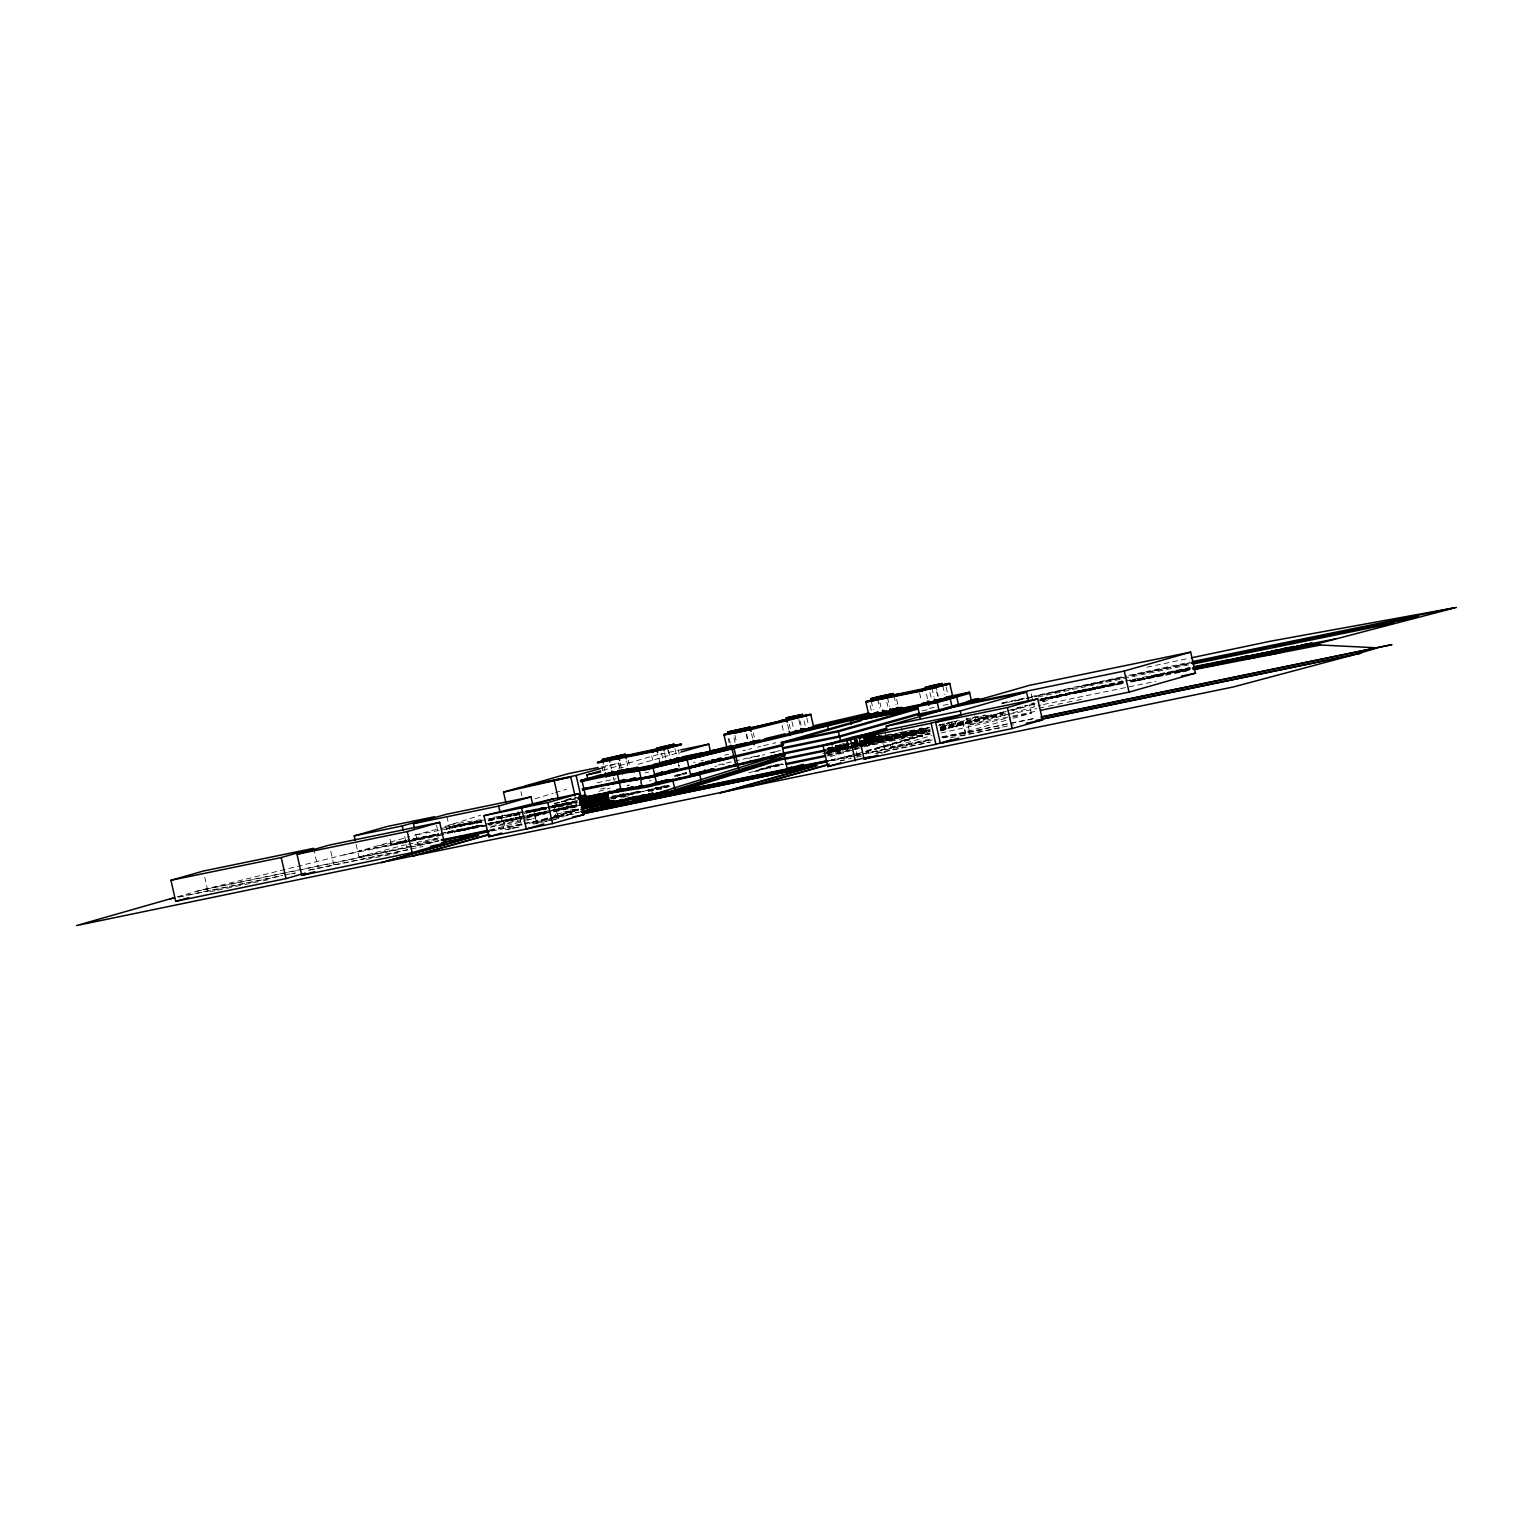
<?xml version="1.0" encoding="UTF-8"?>
<svg xmlns="http://www.w3.org/2000/svg" width="1533" height="1533" viewBox="0 0 1533 1533"><rect width="100%" height="100%" fill="white"/><g stroke="black" fill="none" stroke-linecap="round" stroke-linejoin="round"><path stroke-width="0.75" stroke-dasharray="5 3.75" d="M848.822 746.59L848.765 746.628A72.817 2.414 -12.8 0 1 847.557 747.165L840.429 749.177M876.186 736.147L877.202 740.554L883.449 739.059L882.797 736.434L884.503 735.763M394.192 843.725L406.168 840.87M401.186 842.307L405.249 841.215L402.987 841.598M402.527 842.786L405.881 841.847M424.43 837.574L422.936 837.784L438.591 833.933M461.203 829.161L444.685 832.86M480.96 821.401L459.478 826.019L464.231 824.735M459.421 825.865L470.554 823.489L464.786 824.62M471.589 822.914L470.516 823.278M472.681 823.834L481.285 821.631M462.123 830.56L473.199 828.05L462.18 830.579M473.869 826.651L470.976 827.571M449.897 832.419L482.78 824.773L481.036 825.31M472.26 827.226L481.266 825.099M507.48 815.23L519.208 812.49M494.814 822.263L488.433 823.853M521.028 817.012L488.989 823.719M542.874 809.232L531.97 811.494M532.756 815.709L545.096 812.931L532.794 815.748M544.253 812.126L546.016 811.685L544.311 812.145M558.223 806.377C543.506 809.347 557.859 806.186 565.677 804.518M554.065 810.516L564.508 807.853M570.908 806.013L563.78 807.489M577.04 805.477L553.892 811.283M619.313 795.608L617.607 796.049L622.532 795.263M830.33 748.449L832.496 747.797M838.264 745.421L835.715 746.188M880.632 747.031L895.674 743.352M888.086 746.034L873.043 749.694M926.986 733.79L929.343 733.042M945.804 729.593L940.61 731.011M979.587 719.916L960.654 724.208L979.606 719.878M1017.51 707.92L1020.48 707.02M1041.597 699.182L1040.562 699.431L1060.395 694.909L1056.774 695.963M1055.375 697.381L1062.848 695.522M1080.937 691.728L1051.638 697.496L1081.052 690.444L1076.492 691.747M1093.891 687.78L1089.35 689.084L1122.999 682.051L1121.466 682.357M1105.561 685.385L1091.879 688.93L1097.13 687.512M1106.692 685.653L1112.786 684.025L1109.662 684.542M1130.338 681.131L1157.952 674.769M1143.216 677.988L1142.066 678.372M1159.715 674.884L1158.296 675.325L1179.586 670.228L1142.047 678.487M1173.473 671.876L1167.993 673.409L1189.857 668.369M843.303 745.21L844.415 745.977L834.929 748.506A119.21 3.947 -12.8 0 1 831.71 749.33L828.088 750.25M839.222 745.632L828.395 750.461A56.261 1.859 -12.8 0 0 832.515 749.369M844.089 743.448L843.897 743.735M444.896 826.574L480.557 815.269M991.602 714.665L980.833 718.153M981.58 716.601L941.032 726.431M438.016 834.067L433.322 835.351L438.706 834.527M433.839 835.255L421.901 837.631L423.913 836.98M479.043 825.942L482.895 825.367L477.989 826.536M556.766 806.358L551.746 807.354M554.39 809.711L552.857 810.21L560.963 808.715L551.612 810.65M568.8 806.684L560.331 808.964M832.304 747.893L827.839 748.679M858.921 753.125C855.797 754.121 863.117 752.837 856.851 754.121M1129.878 680.288L1129.074 680.269M1158.105 674.769L1153.506 675.976M1186.14 668.848L1174.125 671.741M898.587 734.729L883.027 737.526L895.023 735.476M854.897 744.386L859.208 743.716M846.101 739.078L848.017 747.529L848.036 742.719M856.181 745.651L854.494 745.939L858.423 744.329L858.269 742.796M551.976 806.895L565.083 804.327L563.339 804.863M576.887 801.912L556.709 806.396M560.561 808.907L565.6 808.083M622.743 795.186L630.657 793.289M1024.638 707.077L1017.797 708.859M1057.77 695.867L1090.864 688.739M865.149 741.397L864.44 741.627A116.738 3.871 -12.8 0 1 874.442 739.5L875.343 739.213A118.884 3.947 -12.8 0 0 865.149 741.397L865.455 742.719A119.037 3.947 -12.8 0 1 873.254 741.052A113.327 3.756 -12.8 0 1 879.003 740.037L878.198 736.511M864.899 741.953L865.608 741.723A119.976 3.986 -12.8 0 0 864.114 742.049M865.283 734.959L867.218 743.409L882.241 739.117A119.842 3.967 -12.8 0 0 865.8 742.604L864.037 743.179A111.219 3.679 -12.8 0 1 869.863 742.087M470.229 823.508L470.382 823.489M447.885 832.093L461.222 829.142M447.943 832.362L444.647 833.224M553.892 816.035L572.25 811.973L553.873 816.265M1056.39 695.944L1053.439 696.749L1058.728 695.81M534.998 798.77L553.164 793.27M555.425 792.58L566.769 789.15M872.603 737.699L871.702 737.967A111.257 3.679 -12.8 0 1 873.024 737.68M876.09 740.401L863.96 744.061A90.37 2.989 -12.8 0 1 867.621 743.294L865.704 734.844M203.832 889.485L358.684 851.256L409.656 836.596M537.891 810.497L536.818 810.938L546.016 809.079M538.179 810.42L539.099 810.114L529.786 812.413M510.834 818.948L506.637 820.04M521.201 818.085L511.275 820.327L519.553 818.22M576.657 804.94L564.776 807.699M610.901 797.217L620.156 795.244M621.593 795.263L611.092 797.697M851.179 755.443L845.871 756.919L929.535 733.445M940.17 730.149L1026.823 705.295M600.879 768.359L618.891 763.223L619.83 767.42M602.871 770.313L658.002 754.581L659.65 761.575M638.054 764.296L681.399 751.936M177.406 896.786L200.325 890.213L439.588 840.908M561.231 802.085L571.426 799.172M598.905 791.335L610.153 788.115M356.135 844.3L359.009 856.928L407.05 846.982L439.377 837.765L407.759 844.281M674.769 776.235L686.171 772.977M677.203 776.043L686.152 773.494M512.271 828.376L520.358 826.44M848.669 744.636L841.828 746.59L844.223 757.11L830.56 759.927M864.631 740.094L873.733 737.488M856.717 743.428L827.092 751.879L848.036 746.878M858.997 742.796L883.046 735.763L877.125 737.143M881.686 736.434L883.085 739.155M847.806 746.916L827.283 752.76L848.381 747.759M850.087 746.264L866.03 741.723L922.981 729.976L828.28 757.149M879.674 737.967L880.766 737.66A117.466 3.89 -12.8 0 0 874.787 738.925L873.906 739.193A115.512 3.833 -12.8 0 1 883.41 737.201L884.158 738.849M883.794 738.963L882.97 737.009A114.63 3.794 -12.8 0 0 881.207 737.373M880.9 738.254L882.816 737.852M880.958 738.542L882.05 738.235A119.976 3.986 -12.8 0 0 875.86 739.538L874.998 739.787A117.754 3.909 -12.8 0 1 880.958 738.542L883.64 738.235M884.254 737.584L884.886 738.657M881.762 738.638L863.692 742.317M885.116 737.967L889.945 736.856M885.537 738.139L881.168 739.423A117.466 3.89 -12.8 0 0 875.19 740.669A117.619 3.909 -12.8 0 1 881.092 739.443M847.002 749.445L896.268 735.399M860.09 746.571L914.243 731.318M867.007 750.614L923.977 734.364L922.789 729.095L843.035 751.841L827.092 755.137M868.713 744.981L917.98 730.934M916.006 731.912L896.556 737.469L895.559 733.023M879.559 742.739L928.826 728.692M890.405 740.516L928.461 729.651M901.251 738.274L930.359 729.976M941.549 726.776L950.517 724.228M912.097 736.032L930.014 730.934M941.013 727.792L961.363 721.986M922.943 733.809L929.669 731.893M940.86 728.692L972.209 719.744M844.223 757.11L857.905 753.22M940.515 729.651L983.055 717.521M888.603 736.741L890.999 747.261L931.872 735.591M940.955 733.004L1010.362 717.444M967.112 718.862L968.549 725.166L1041.118 704.988M941.894 736.798L965.024 732.027L1010.745 718.996M1013.026 718.345L1031.307 713.132L1029.409 704.701M359.009 856.928L405.498 844.74M415.769 834.22L418.164 844.74L437.978 839.088M489.602 829.985L524.995 820.979M527.16 820.366L535.784 817.894L533.867 809.481M553.298 817.108L578.228 810.056M623.529 797.217L630.312 795.301M488.471 820.577L503.552 817.3L488.548 820.864M526.413 812.452L536.703 810.21M475.92 826.728L466.224 828.855L477.549 825.846L447.253 832.879L449.476 832.496M476.246 826.689C478.775 825.846 471.915 827.935 477.549 826.632M527.026 812.72L531.683 811.551M622.302 795.32L611.226 797.984M1091.324 688.604L1092.876 688.106L1084.444 689.716M507.806 829.449L511.313 828.587M842.69 745.383L835.849 747.165M424.181 837.037L426.212 836.386L411.764 839.567M518.288 812.931L519.227 812.682L510.01 814.847M512.386 818.794L509.703 819.369L521.335 816.457M546.17 812.049L532.315 815.058L546.055 811.762M554.275 809.98L552.206 810.497M656.258 787.636L655.243 787.905L656.45 787.54M827.82 748.276L831.672 747.318M1030.847 704.049L1033.529 703.34M1074.058 693.357L1075.265 693.05L1058.977 696.768M1034.641 704.241L1025.443 706.464M1074.211 693.414L1073.062 693.721L1092.742 689.198M1012.048 710.699L1014.405 709.932L1011.837 710.296M1103.089 686.075L1098.145 687.665M844.491 760.061L840.659 760.847L843.246 760.157M1145.783 678.563L1144.423 678.985L1163.681 674.807L1132.715 681.438L1136.547 680.307L1134.267 680.671M1146.052 678.563L1147.949 677.969L1130.683 681.84M1160.098 674.788L1161.477 674.328L1157.856 674.98L1169.392 672.795L1150.44 676.877L1153.621 676.072M920.337 728.501L921.889 728.079M920.586 729.555L925.53 728.175L920.068 729.689M840.659 760.847L844.223 759.927M413.029 839.241L415.596 838.436L412.262 838.973M404.06 842.307L405.996 841.828L403.716 842.134M403.888 842.479L389.784 845.526L406.456 841.387M493.051 819.12L494.776 818.603L488.471 819.829M563.492 804.672L560.944 805.438L576.906 801.759M545.997 811.609L527.16 815.978M578.478 809.041L575.584 809.98L578.707 809.481M1047.499 697.649L1045.084 698.377L1053.037 696.844M940.821 729.765L967.955 723.174L949.119 727.523L952.913 726.872M1189.934 668.081L1186.561 668.905M436.464 829.43L414.006 835.293L439.473 830.388M403.735 841.54L406.513 840.851M403.505 841.77L394.345 843.744M517.886 813.046C518.518 813.352 519.208 812.643 500.371 816.687M424.679 837.229L428.818 836.251M529.307 810.612L525.282 811.647M613.181 799.134L615.519 798.559M917.635 730.57L928.557 727.792M1103.473 685.979L1109.183 684.638M914.205 731.433L928.423 727.696M891.478 734.997L895.329 734.039L892.743 734.671M910.391 732.046L918.861 729.995M917.75 730.436L903.378 734.096M939.557 725.301L941.741 724.764M492.63 819.235L488.644 820.174M546.208 808.217L543.487 809.117M440.546 833.377L482.531 824.773M521.163 818.22L520.109 818.488L521.277 818.373M629.316 793.577L626.901 794.305L630.255 793.692M930.684 733.905L915.527 737.124L929.017 733.713M742.7 750.806L745.709 750.059M748.698 749.33L751.687 748.602M748.449 758.375L751.438 757.628M474.329 826.536L481.956 824.869M547.626 817.97L542.318 819.446L547.664 818.545M829.87 748.564L827.743 749.081M915.009 730.954L916.983 730.455M1060.836 695.599L1072.353 692.897L1064.879 694.775M1073.368 692.552C1058.709 696.48 1094.121 688.604 1081.091 690.808M1042.67 701.846L1047.997 700.332L1042.632 701.271M1130.837 680.537L1143.216 677.969M1000.781 712.749L995.549 714.282L1006.28 712.117M1123.114 682.472L1109.815 685.136M1130.817 680.671L1133.941 679.79L1130.798 680.326M1189.761 669.902L1175.37 672.93L1190.336 669.212M860.32 753.949L856.679 754.811M757.647 747.127L760.636 746.399M754.428 756.9L760.387 755.443M756.842 756.536L759.582 755.865M840.391 747.433L830.062 750.078A54.172 1.801 -12.8 0 1 828.088 750.557M835.887 748.641L848.63 745.46M839.183 749.484L836.539 750.135M724.745 755.213L728.558 754.274M763.645 745.67L769.7 744.214M722.58 764.699L724.496 764.239M939.154 725.013L942.738 724.151M530.667 810.267L537.642 808.677M412.07 840.122L438.112 833.933M762.361 755.194L764.66 754.638M521.354 816.955L516.046 818.354L546.227 812.356M614.771 796.873L611.514 797.62M615.116 796.681L618.451 795.914M578.554 810.191L565.025 813.007L578.535 809.616M914.76 729.9L910.583 730.896M1042.038 699.163L1049.032 697.668L1044.28 698.952M826.9 751.496L848.88 746.494M532.526 823.259L578.976 812.049M827.533 752.071L853.076 745.9M855.414 745.345L862.37 743.658M929.745 727.409L864.689 743.103A116.949 3.871 -12.8 0 1 872.411 741.301M939.02 725.166L957.608 720.682M1041.233 700.504L1127.177 679.751M766.73 766.979L776.043 764.737M823.029 753.565L848.209 747.318M759.621 769.164L782.328 763.683M850.7 747.184L857.694 745.498M755.443 770.658L782.616 764.105M827.609 753.24L848.554 748.181L825.501 753.144M850.872 747.625L857.867 745.939M748.641 772.785L783.574 764.354M826.689 753.949L858.039 746.379M860.358 745.804L869.671 743.562M1011.339 709.702L1014.137 709.051M772.766 743.467L775.851 742.719M772.517 752.511L775.602 751.764M827.303 749.465L912.518 729.842M839.835 747.663L848.075 745.728M832.362 751.132L827.552 752.281M465.802 824.467L480.825 821.113M480.787 821.458L476.667 822.608L480.73 821.841M718.153 765.024L724.304 763.568M714.819 766.577L716.773 766.098M530.073 810.88L542.165 807.891L538.275 808.543M552.033 807.431L553.145 807.163M622.935 794.554L628.53 793.289M636.157 791.929L638.399 791.411M639.97 791.43L636.233 792.063M1055.375 696.308L1053.823 696.672M1055.835 696.327L1057.118 696.02M1060.223 695.752L1055.796 696.749M1094.658 687.608L1105.485 685.366M912.94 731.452L905.696 733.138M938.867 725.262L944.366 723.94M946.551 723.576L951.706 722.369M554.084 817.108L561.212 815.154L554.199 816.457M726.374 763.089L732.544 761.633M771.712 752.952L774.127 752.377M830.733 748.43L853.076 743.16M855.299 742.643L862.006 741.052M868.713 739.481L864.229 740.535A116.68 3.871 -12.8 0 1 874.251 738.619L873.35 738.887A114.573 3.794 -12.8 0 0 863.539 740.976M681.744 773.724L686.439 772.632M734.614 761.135L740.803 759.697M406.322 840.276L399.385 842.115L402.719 841.598M519.112 814.042L501.31 818.105L518.25 813.966L507.193 816.457L509.473 816.112M552.091 806.262L557.974 804.729L551.65 805.975M488.874 824.141L506.177 820.251M838.8 744.961L844.721 743.543M826.766 748.736L856.813 741.665M869.882 738.599L863.347 740.132A114.515 3.794 -12.8 0 1 865.225 739.692M827.073 748.89L865.723 739.807M868.004 739.27L874.845 737.66M870.974 738.944L880.057 736.817M882.318 736.281L886.86 735.208M899.948 732.927L903.742 732.046M1074.096 692.322L1075.764 691.977M1083.62 689.907L1076.741 691.785L1080.612 691.115M946.225 723.499L953.928 721.506M1002.62 712.308L1006.453 711.427M1188.286 668.733L1181.445 670.132L1189.838 668.79M1188.65 668.618L1189.972 668.311M509.933 828.682L505.679 829.698L502.192 814.924M742.873 759.199L749.1 757.762M751.17 757.264L759.487 755.347M648.114 790.338L649.149 790.089M648.344 791.392L653.978 790.089M906.789 733.138L881.418 738.791L884.062 738.427M769.93 752.933L774.127 751.956M776.215 751.477L780.45 750.499M465.802 824.773L446.16 829.123L474.349 823.01L469.979 823.815M481.937 822.033L472.662 823.873M577.136 801.874L558.223 806.396M470.612 827.686L461.414 829.525L472.26 827.245M458.578 831.001C442.98 835.006 475.058 827.609 458.578 831.001L478.277 826.939M526.72 815.709L546.361 811.302M527.045 816.629L531.05 815.728M831.308 747.261L828.069 747.989M847.04 743.562L843.054 744.463M491.48 826.421L545.135 814.023M554.467 811.858L577.788 806.473M610.441 798.923L640.756 791.909L632.248 793.538M643.094 791.373L668.752 785.433A338.007 11.21 -12.8 0 1 626.786 794.975M827.36 748.775L848.343 743.927M850.681 743.39L857.675 741.761M860.013 741.225L874.002 737.986M876.339 737.45L883.334 735.84M885.672 735.303L892.666 733.675M1039.604 699.719L1086.265 688.93M650.241 789.84L651.372 789.572M1122.942 681.553L1111.482 684.925L1121.045 682.472M908.686 732.448L900.982 734.192M1025.615 705.774L1028.49 705.123M1016.839 709.089L1012.182 710.124M865.704 751.419L872.641 749.905M949.943 722.637L959.351 720.625M701.309 760.732L703.283 760.291M488.529 820.711L494.392 819.178L489.199 820.155M521.45 817.281L519.419 817.721M855.797 741.627L854.686 741.876M1043.705 699.086L1040.639 699.738M569.145 806.799L575.009 805.285L571.407 805.917M827.398 748.564L833.511 747.184M526.892 817.223L536.358 814.809L503.974 821.305M657.925 787.579L655.453 788.115M665.15 785.682L662.869 786.18M654.936 788.767L667.66 785.873M659.516 787.406L667.564 785.586M827.628 749.618L842.46 746.341M906.348 731.893L900.331 733.234M1130.798 681.438L1133.864 680.767M656.354 789.552L661.221 788.441M664.67 787.655L667.89 786.927M954.293 721.775L956.86 721.181M902.688 734.096L891.593 736.511M866.49 751.917L884.196 746.628M647.654 790.089L660.78 787.119M647.539 790.338L660.416 787.425M669.384 786.007L648.689 790.664M648.631 791.028L669.269 786.372M848.477 758.912L851.179 758.298M546.17 808.485L536.742 810.593M630.715 792.944L637.345 791.469M835.083 746.839L841.674 745.402M635.16 792.887L611.935 798.061M611.744 798.099L629.392 794.401M855.05 744.003L857.215 743.524M612.223 798.214L620.424 796.394M620.348 796.968L638.284 792.983M668.465 786.506L663.003 787.694M693.683 762.438L695.101 762.131M1002.544 702.9L1028.988 697.093M1018.372 699.987L1024.81 698.588M1026.957 698.109L1033.395 696.691M1001.432 703.743L1005.667 702.804M1007.775 702.344L1016.341 700.447M1017.625 700.389L1036.806 696.174M1014.29 701.118L1018.506 700.179M610.613 797.39L626.307 793.941M902.535 733.847L897.916 734.863M934.249 707.288L927.235 708.821M1031.172 696.614L1126.525 675.823M1052.941 692.418L1065.972 689.563M1037.688 695.752L1064.228 690.176M1026.42 698.454L1077.507 687.301M1038.263 696.978L1051.101 694.181A568.091 18.837 -12.8 0 1 1140.629 674.961L1190.604 664.479M1040.562 698.952L1047.288 697.668M1059.054 695.58L1064.4 694.871M518.959 814.598L509.876 816.035M854.954 741.857L857.081 741.646M855.203 742.068L857.311 741.876M855.721 742.528L857.369 742.164M909.759 730.685L911.752 730.264M429.374 836.117L433.456 835.313M563.033 807.642L551.708 810.267M854.188 743.697L856.66 743.141M854.245 743.984L856.909 743.371M854.456 744.31L858.978 743.486M854.858 745.038L859.112 744.08M854.168 745.287L858.423 744.329M850.853 746.897L848.113 747.491L846.331 739.251M621.191 797.237L624.544 796.528M1128.748 675.344L1190.125 662.084M1079.347 686.669L1190.47 663.252M1059.399 691L1095.06 683.507M1041.386 698.952L1123.363 681.457M910.889 730.436L912.403 730.11M856.602 743.831L858.691 743.371M571.79 806.837L577.769 805.534M855.031 745.364L857.407 744.712A111.008 3.679 -12.8 0 1 858.787 744.425M580.298 805.227L553.317 810.823M854.897 745.843L858.844 745.115M554.735 810.765L569.969 807.469M512.635 828.069L515.682 827.418M1088.507 684.695L1121.984 677.72M1084.061 685.883L1103.281 681.725M686.401 773.015L682.204 773.916M1039.355 700.983L1065.224 695.484M559.564 804.71L567.038 802.832L556 805.362L572.71 802.104M1017.912 708.189L1023.546 707.058M488.893 823.298L494.929 822.186M576.753 804.787L484.16 824.39M845.526 747.069L838.762 748.583A44.725 1.476 -12.8 0 0 830.637 750.461L828.625 750.921A31.676 1.054 -12.8 0 0 827.667 751.151M553.969 810.842L557.935 810.056M554.62 810.555L562.918 808.753M551.171 811.283L529.786 816.093M854.36 746.111L856.947 745.479L854.935 736.683M545.729 812.682L527.39 816.61M661.202 788.096L655.894 789.227M659.65 789.533L661.432 789.15M645.048 772.862L648.536 772.115M678.257 765.772L679.656 765.465M1145.036 672.585L1133.002 675.133L1159.983 669.653M1110.333 680.211L1126.468 676.762M649.34 780.929L651.103 780.546M674.865 775.468L678.008 774.797M676.302 775.353L680.767 774.395M676.858 776.158L678.257 775.851M1040.524 700.102L1055.394 696.921M1041.233 700.179L1049.415 698.435M577.443 800.437L553.892 805.381M568.992 802.66L577.174 800.916M576.293 801.337L553.202 805.975M863.577 742.125L869.403 740.899M525.436 817.645L489.257 825.31M527.678 817.166L532.181 816.208A501.368 16.614 -12.8 0 0 577.289 806.435M1152.414 671.013L1170.58 667.181M1054.187 697.189L1106.903 686.382M1047.997 698.741L1122.539 683.718M874.289 740.956A115.512 3.833 -12.8 0 1 880.076 739.73A115.09 3.813 -12.8 0 0 874.289 740.956L875.65 740.535M874.749 740.803L870.687 741.838A113.365 3.756 -12.8 0 0 867.026 742.604A112.886 3.737 -12.8 0 0 863.328 743.409M871.146 741.895L868.981 742.355A108.402 3.603 -12.8 0 0 864.133 743.39M412.109 839.586L413.45 839.298M565.6 808.332L569.624 807.604L557.878 810.382M506.005 821.132L522.753 817.587M943.236 705.352L948.831 704.184M597.18 782.75L615.902 778.821M1146.971 667.181L1189.071 658.328M1178.57 665.494L1189.436 663.233M1165.425 668.273L1188.88 663.597M1125.624 680.978L1189.071 667.66M965.809 719.092L970.408 718.115M896.345 734.096L890.692 735.265M552.321 806.415L561.021 804.595M546.208 808.926L524.363 813.467M548.277 808.485L554.486 807.182A400.726 13.28 -12.8 0 0 577.098 802.353L566.156 804.403M876.11 740.861L877.7 740.496L876.627 736.338M864.842 735.323L866.643 743.256A97.959 3.258 -12.8 0 1 870.878 742.355L873.791 741.665M867.985 734.748L869.786 742.662L867.256 743.39L865.34 734.939M488.031 824.658L508.439 820.615M486.957 825.789L442.06 834.412M1096.478 688.298L1110.678 685.347M1063.308 695.426L1072.583 693.51M1076.894 692.629L1122.539 683.162M1058.498 696.863L1055.432 697.419M1031.077 704.567L1035.024 703.781M1034.411 703.724L1031 704.413M1022.856 707.02L1017.586 707.959M880.728 736.894L882.491 736.53M525.263 811.264L529.46 811.014M881.149 737.086L882.548 736.817A113.902 3.775 -12.8 0 0 880.804 737.181M881.552 737.277L883.334 736.894M548.182 807.029L558.184 804.94M881.973 737.469L883.755 737.086M554.678 805.917L535.956 809.539M884.618 737.469L880.114 738.159A116.144 3.852 -12.8 0 1 883.832 737.392L884.522 738.753M882.452 737.948L885.039 737.66M883.295 738.331L885.595 738.446M883.698 738.523L885.902 738.044M878.888 740.228L874.193 741.608L872.526 734.058M869.288 742.968L871.357 742.509M413.929 839.432L417.378 838.666L412.185 839.777M486.325 825.003L418.988 838.858M421.192 838.589L411.86 840.486M470.708 828.261L496.328 823.164M940.572 730.417L945.918 729.497M406.015 842.211L402.508 842.805M660.321 754.102L681.093 749.829M602.737 766.538L618.891 763.223M618.68 768.301L623.241 767.362M922.119 710.814L929.151 709.377M1002.218 703.13L1006.874 702.171M600.591 789.016L607.509 787.598M1104.201 686.688L1123.229 683.028M627.131 785.452L628.952 785.088M674.463 776.139L686.19 773.705M566.156 799.517L576.255 797.428M566.271 799.9L577.04 797.754M561.25 801.51L577.539 798.156M554.754 803.369L575.718 799.038M555.808 803.369L559.2 802.679M835.159 745.747L836.711 745.44M922.789 729.095L865.838 740.841L867.026 746.092L923.977 734.364M539.386 808.37L549.734 806.224M1043.456 704.49L1155.71 681.38M550.136 806.875L525.627 811.647M828.165 749.407L844.415 745.977M543.506 808.255L521.929 812.662M828.376 750.289L842.039 747.472M860.243 743.409L930.09 729.018M940.572 726.853L1006.932 713.171M851.428 745.747L928.27 729.9M939.901 727.504L1002.774 714.55M844.951 747.587L928.768 730.321M940.419 727.907L996.297 716.39M558.242 807.163L577.002 803.311M612.184 796.049L616.879 795.09M619.217 794.611L626.25 793.155M827.973 751.592L930.071 730.551M940.553 728.405L1036.73 708.591M1039.067 708.093L1046.1 706.656M1048.457 706.176L1055.49 704.72M1057.827 704.241L1064.86 702.785M1067.217 702.306L1074.25 700.849M1076.588 700.37L1083.639 698.914M831.978 751.285L848.286 747.932M850.604 747.452L857.599 746.015M859.917 745.536L929.764 731.126M940.361 728.941L983.324 720.088M851.102 747.855L930.263 731.548M941.914 729.152L976.847 721.947M968.549 725.166L1010.419 716.543M1012.738 716.064L1036.001 711.274M450.97 832.323L464.192 829.602M826.996 754.983L858.921 748.411M1012.7 716.965L1031.307 713.132M827.283 756.018L843.227 752.722M570.123 810.191L577.098 808.753M490.062 827.322L535.784 817.894M563.646 812.049L577.615 809.156M557.15 813.889L578.113 809.577M418.164 844.74L438.898 840.448M890.999 747.261L930.32 739.174M489.985 830.522L579.263 812.107M828.97 760.655L932.179 739.385M942.661 737.22L1035.388 718.115M196.914 891.19L433.839 842.364M490.004 830.79L572.231 813.831M829.564 760.809L931.125 739.864M941.971 737.641L1035.656 718.325M491.691 831.058L526.777 823.815M529.115 823.336L552.532 818.507M554.869 818.028L573.591 814.157M833.3 760.56L854.36 756.229M856.698 755.731L866.068 753.814M868.406 753.316L931.585 740.286M943.274 737.871L983.055 729.67M177.847 897.035L282.762 875.42M285.1 874.941L294.547 872.986M308.44 870.112L422.916 846.523M536.722 823.068L562.458 817.76M856.564 757.149L861.259 756.191M875.343 753.297L929.285 742.164M950.403 737.814L957.454 736.357M959.773 735.878L1013.754 724.764M179.112 897.054L186.106 895.598M188.444 895.119L279.466 876.359M291.136 873.963L295.812 872.986M309.8 870.112L407.835 849.914M514.609 827.897L519.285 826.939M533.312 824.045L556.709 819.216M876.569 753.297L930.416 742.202M960.846 735.936L1003.291 727.179M214.984 890.673L208.105 892.11L204.751 877.374M217.284 890.213L224.182 888.795M226.482 888.316L233.38 886.898M235.68 886.419L242.559 885.001M244.858 884.522L260.955 881.207M263.254 880.747L270.134 879.31M366.349 859.496L373.247 858.078M375.528 857.599L382.426 856.181M384.726 855.701L400.803 852.386M881.015 753.201L885.633 752.243M1190.183 667.966L1182.115 669.864M1109.375 685.213L1106.73 685.692M1081.378 691.651L1084.08 691.191L1079.654 692.514L1097.935 688.336L1093.47 689.045M1142.392 678.832L1131.009 681.169L1144.691 678.621M835.504 746.533L838.589 745.9M528.233 811.379L539.06 809.156M546.285 807.968L526.279 812.509M536.435 810.516L533.484 811.149L536.895 810.42M520.07 814.349L487.935 820.864M529.268 812.528L527.084 812.95M654.189 789.572L652.521 789.917A29.127 0.958 -12.8 0 1 647.903 790.817M499.815 821.554L513.517 818.66L511.888 819.044M482.646 825.233L478.948 825.885M500.026 821.611L496.155 822.282L512.309 818.565M438.515 835.14L358.684 851.256L409.062 841.138M441.485 835.274L343.871 854.916M896.115 743.103L911.158 739.404L884.522 746.418M850.47 756.191L846.81 756.88M1158.546 675.536L1180.487 671.358M1139.709 679.387L1190.451 669.365M1138.348 679.924L1154.349 676.666M872.143 740.324L885.595 737.699M525.57 811.168L537.316 808.792M516.832 813.697L523.673 812.298M399.921 842.728L406.264 841.445M408.391 841.004L426.04 837.689M1176.29 671.933L1190.796 669.02M519.84 813.084L477.012 821.286M379.149 845.718L438.266 833.837M392.544 844.204L407.107 841.272M518.633 813.046L487.992 819.139M953.526 726.853L957.416 726.22L941.032 730.168M421.652 838.494L424.2 838.091L412.013 840.908M1131.373 681.974L1186.791 671.052M497.746 817.204L509.128 814.943M481.439 822.148L441.791 829.947M523.232 811.647L493.473 817.376M472.394 822.186L480.481 820.596M481.592 820.692L452.273 826.383M972.516 717.846L979.07 716.639M456.853 825.195L480.557 820.883M973.436 717.501L978.629 716.543M835.523 745.824L837.784 745.421M509.569 814.943L507.653 815.249M445.509 827.379L465.227 823.566M440.987 828.548L453.404 825.865M921.563 728.252L919.263 728.692L922.579 728.06M1190.164 667.775L1180.238 670.132L1181.732 669.94M403.371 842.019L401.263 842.345M1101.882 686.535L1102.879 686.382L1101.71 686.535M887.511 735.859L882.797 736.434M928.941 733.56L927.082 733.828M982.998 715.298L985.182 714.915M480.845 819.638L448.805 824.888M1065.646 694.085L1065.071 694.162M576.715 805.132L576.465 805.323M826.804 753.24L840.563 751.285M773.207 765.504L782.386 764.201M766.117 767.669L782.175 765.389M761.23 768.953L764.45 768.493M761.307 769.509L770.486 768.205M754.217 771.674L758.816 771.022M982.634 715.873L987.367 715.681L975.678 719.609L974.816 715.834M459.019 825.77L448.613 828.107L471.589 822.876M880.728 747.05L888.086 745.996M1031.249 693.797L1034.104 706.426M966.442 717.961L970.274 734.805M962.839 720.912L965.713 733.541M962.628 721.506L965.024 732.027M955.423 722.158L956.841 728.462M946.11 686.937L947.547 693.261M942.795 685.673L944.807 694.526M950.997 721.756L951.859 725.55M948.889 723.231L949.751 727.025M935.82 685.289L938.33 696.384M944.52 723.614L945.382 727.409M942.393 725.071L943.255 728.865M931.949 687.895L933.961 696.768M929.937 692.475L931.355 698.799M926.469 694.181L927.484 698.607M919.628 693.165L921.544 701.577M896.652 699.316L898.07 705.64M893.988 695.733L896 704.586M901.327 728.041L903.052 735.61M887.492 697.572L889.504 706.445M886.841 702.114L887.779 706.33M890.635 735.783L893.509 748.43M879.98 702.746L880.919 706.962M877.7 699.086L879.712 707.939M885.039 731.394L886.764 738.963M881.801 735.399L885.154 750.135M881.628 736.147L882.356 739.366M881.264 736.242L881.992 739.462M880.843 736.051L881.647 739.577M880.421 735.859L881.283 739.673M879.98 735.668L880.919 739.787M879.559 735.476L880.555 739.883M880.038 737.871L880.44 739.634M871.223 700.926L873.235 709.798M878.562 733.234L880.287 740.822M878.639 734.805L879.846 740.094M878.754 737.296L879.367 739.941M877.911 736.913L878.639 740.152M870.169 705.544L871.606 711.868M877.47 736.721L878.275 740.247M876.914 735.955L877.911 740.343A111.008 3.679 -12.8 0 0 872.43 741.512M875.63 735.38L876.838 740.65A108.709 3.603 -12.8 0 0 871.606 741.761A109.303 3.622 -12.8 0 1 876.838 740.65M875.515 735.38L876.78 740.956A101.504 3.373 -12.8 0 0 854.916 745.613L853.651 740.037M875.075 735.188L876.416 741.071M874.193 733.617L875.918 741.206A100.871 3.353 -12.8 0 0 872.315 741.953M874.232 734.805L875.688 741.263M873.791 734.633L875.324 741.378M873.369 734.441L874.979 741.474L871.99 742.125A99.626 3.296 -12.8 0 0 867.544 742.968M872.948 734.25L874.615 741.57A97.25 3.219 -12.8 0 0 870.782 742.374M872.085 733.866L873.887 741.78M871.664 733.675L873.523 741.895A95.314 3.162 -12.8 0 0 865.743 743.524L863.75 734.709M871.242 733.483L873.178 741.991A94.663 3.143 -12.8 0 0 869.422 742.777L867.563 734.556M871.645 735.572L873.043 741.742A102.232 3.392 -12.8 0 1 876.78 740.956M870.801 733.291L872.814 742.087A93.858 3.104 -12.8 0 0 869.058 742.873L867.122 734.364M870.897 735.38L872.449 742.202A93.111 3.085 -12.8 0 0 868.694 742.968A92.861 3.085 -12.8 0 0 864.861 743.792L863.347 737.181M870.533 735.476L872.085 742.298A91.923 3.047 -12.8 0 0 868.349 743.083L866.643 735.572M870.054 735.399L871.587 742.144M869.709 735.514L871.242 742.259M869.096 735.074L870.821 742.662A91.118 3.028 -12.8 0 0 848.017 747.529M868.847 735.131L870.514 742.47M868.425 734.939L870.15 742.566A96.215 3.181 -12.8 0 1 874.021 741.742M866.701 734.173L868.694 742.968A92.497 3.066 -12.8 0 0 864.861 743.792M866.222 735.438L867.985 743.179A91.252 3.028 -12.8 0 1 871.721 742.394M864.305 735.016L866.202 743.39A96.598 3.2 -12.8 0 0 864.286 743.792M863.194 734.403L865.302 743.658A94.126 3.123 -12.8 0 0 864.171 743.888M857.158 739.73L858.442 746.303M856.583 738.868L858.001 745.134A96.215 3.181 -12.8 0 1 858.806 744.961L855.874 745.824A89.853 2.97 -12.8 0 0 854.762 746.073M856.161 738.657L857.656 745.249M855.203 736.127L857.292 745.364M855.644 740.267L856.545 745.019M854.494 736.357L856.583 745.594A91.903 3.047 -12.8 0 1 858.48 745.191M854.322 737.258L856.468 746.763M853.958 737.373L855.874 745.824A89.623 2.97 -12.8 0 1 858.806 745.191M854.609 743.218L857.963 757.954M848.171 742.873L849.129 747.127M846.733 738.159L848.63 747.318M831.365 742.815L833.53 752.301M828.701 752.971L827.839 749.196L831.48 748.276A119.21 3.947 -12.8 0 0 834.699 747.472M806.837 717.923L808.274 724.228M804.135 721.027L805.132 725.454M800.13 721.047L801.088 725.243M798.789 719.494L800.303 726.144M791.948 721.641L793.462 728.29M789.323 724.362L790.281 728.577M787.617 724.534L789.131 731.184M782.117 725.377L783.555 731.701M753.355 733.042L754.332 737.239M751.572 733.713L752.569 738.139M746.743 734.403L747.74 738.829M746.169 734.058L747.606 740.362M734.882 735.265L736.319 741.589M734.058 737.948L735.054 742.374M729.21 738.638L730.225 743.064M728.175 738.389L729.114 742.604M678.238 749.79L679.196 754.006M674.961 748.641L676.475 755.29M678.372 763.683L679.215 767.362M668.484 750.48L669.978 757.13M667.468 748.372L669.404 756.804M664.613 753.086L666.127 759.736M661.585 753.22L663.003 759.544M651.774 756.018L652.732 760.234M628.3 760.081L629.258 764.296M626.652 760.905L628.166 767.554M620.156 762.763L621.67 769.413M618.489 762.878L619.926 769.183M610.364 764.258L611.38 768.704M613.296 777.097L614.12 780.776M602.373 759.467L604.903 770.543M601.837 766.308L602.795 770.505M554.62 802.947L557.974 817.683M553.585 805.477L556.46 818.105M533.541 809.501L536.416 822.129M520.933 791.622L521.891 795.838M518.403 811.589L521.757 826.325M501.023 816.61L503.418 827.13M446.889 816.38L450.721 833.224M436.503 825.137L438.898 835.657M404.655 836.462L407.05 846.982M390.034 839.126L391.95 847.538M330.821 851.39L334.175 866.126M313.613 848.324L317.906 867.276M615.864 797.965A501.368 16.614 -12.8 0 1 611.188 799M863.501 744.195A90.102 2.989 -12.8 0 1 870.821 742.662M863.635 743.141A117.619 3.909 -12.8 0 1 865.091 742.834M864.305 742.93A119.976 3.986 -12.8 0 1 865.8 742.604M856.717 744.961A109.092 3.622 -12.8 0 1 858.173 744.636M864.018 740.037A112.465 3.737 -12.8 0 1 866.337 739.538M873.388 741.225A112.81 3.737 -12.8 0 1 879.003 740.037M876.914 737.622A115.09 3.813 -12.8 0 0 873.695 738.312L872.794 738.58A113.327 3.756 -12.8 0 1 876.838 737.718M872.507 741.493A110.663 3.66 -12.8 0 1 877.911 740.343M865.743 743.524A95.065 3.143 -12.8 0 1 869.786 742.662M855.127 745.709A97.25 3.219 -12.8 0 1 858.365 745.019M866.643 743.256A97.748 3.238 -12.8 0 1 870.878 742.355M854.418 745.804A99.013 3.277 -12.8 0 1 859.074 744.789M863.941 743.792A99.07 3.277 -12.8 0 1 867.103 743.122M629.354 785.164A250.051 8.297 -12.8 0 1 627.649 785.528M652.771 790.971A29.127 0.958 -12.8 0 1 651.161 791.296M531.453 814.789L533.024 814.464L531.587 814.866M557.341 810.363L558.549 809.999L557.456 810.325M903.818 740.362L922.636 736.166L903.818 740.362M972.938 720.644L991.736 716.428L972.938 720.644M983.937 717.463L1002.774 713.228L983.937 717.463M1064.266 695.522L1066.451 694.871L1064.266 695.522M865.704 742.164L865.359 742.279A118.788 3.947 -12.8 0 1 875.554 740.094L875.995 739.96A119.842 3.967 -12.8 0 0 865.704 742.164M873.139 738.005L872.239 738.274A114.515 3.794 -12.8 0 1 873.139 738.005M937.736 696.039L936.778 691.824L937.717 696.039M871.549 741.57A114.86 3.813 -12.8 0 0 864.037 743.179A114.764 3.813 -12.8 0 1 871.549 741.57"/><path stroke-width="1.5" d="M681.476 744.655L654.572 751.457M921.505 691L949.847 683.852L952.702 696.538L925.779 703.34M865.762 701.616L876.014 698.607M875.707 713.65L868.77 714.8L865.896 702.133L871.645 700.313M868.751 714.78L871.587 713.746M748.238 730.225L810.842 714.704L813.716 727.37L812.088 727.428M749.58 743.237L726.91 747.625L724.036 734.978L730.436 733.042M949.751 683.948L879.022 698.55M810.727 714.838L799 716.697M813.601 727.466L805.17 729.823M581.659 801.337L599.786 796.949L586.967 799.939M580.355 804.729L608.026 798.348M580.394 804.365L599.978 799.785L582.617 804.154M588.768 798.885L607.93 795.493M594.421 805.687L581.659 808.868M1201.125 665.974L1206.337 664.977L1195.299 667.507L1215.918 662.524M1244.24 656.584L1220.728 662.218L1237.438 658.481M1237.993 658.519L1248.188 655.913L1244.853 656.469M1248.763 656.89L1276.012 651.142M1246.866 659.075L1251.618 657.81M1252.633 655.683L1231.248 660.57L1250.43 656.028M1256.198 657.101L1258.88 655.99M1264.188 652.905L1250.813 656.105M1248.763 656.929L1268.404 651.985M1268.883 654.035L1277.66 651.908M1263.729 653.345L1257.405 654.61L1291.936 646.792M1300.041 645.795L1312.018 643.017L1285.478 648.976M1292.319 647.807L1300.099 645.776M1290.614 648.095L1307.821 643.783L1300.961 645.489L1304.085 644.971M920.394 718.575L917.999 708.054L861.048 719.782L781.293 742.528L787.272 768.857L791.603 766.922M784.11 753.776L773.092 758.663A27.134 2.644 -15 0 1 760.943 763.012L653.92 796.336M627.993 772.191L645.853 769.509M629.68 779.569L644.952 777.442M629.91 780.623L647.75 777.921M1203.75 665.475L1206.222 664.766M1268.366 652.56L1266.507 652.847L1277.142 649.82M1246.866 659.094L1263.479 655.243M601.607 775.008L600.457 775.487L607.375 774.414M592.351 798.98L581.697 801.357A400.726 13.28 -12.8 0 0 594.689 798.559L607.93 795.704M1219.904 662.199L1221.034 661.969L1197.925 667.238L1226.4 660.436M442.845 842.69L472.26 836.654L381.583 862.6L478.679 835.255L441.561 842.69M582.444 813.927L810.727 766.902L720.031 792.848L725.722 791.68L817.127 765.504L583.517 813.429M773.054 760.119L773.897 759.851A16.288 1.59 -15 0 0 781.811 756.708A18.933 1.84 -15 0 1 785.413 755.003M826 760.866L634.183 800.398L784.532 753.584M662.275 794.611L772.862 760.176M673.543 792.293L776.982 760.081A16.192 1.571 -15 0 1 785.682 757.647M680.997 790.76L775.87 761.249A13.49 1.303 -15 0 1 785.816 758.586M1193.383 667.43L1209.096 663.961L1206.548 664.766M1264.284 652.828L1229.274 660.436M1264.169 653.537L1259.532 654.706L1275.59 650.778M1266.929 654.936L1285.65 650.299M679.234 778.074L678.218 778.342M1356.245 654.169L1377.554 647.865M1220.536 662.371L1224.369 661.202M1220.364 662.524L1229.6 660.627M1256.619 656.047L1241.577 659.707L1260.509 655.415L1257.29 655.913M1303.931 644.933L1308.454 644.128L1266.986 653.23L1270.55 652.177L1268.672 652.464M1277.621 651.142L1285.344 649.149L1280.036 650.567M728.865 746.858L732.621 745.843M728.405 757.398L725.761 758.069M728.635 758.452L689.064 768.033L690.751 775.411M632.343 787.751L646.869 785.854M730.321 765.81L727.677 766.5M859.323 738.025L889.197 729.478L961.402 714.589L931.106 723.231L859.323 738.025L864.095 759.084L935.896 744.291L951.035 739.96M935.609 722.311L965.483 713.746L1037.688 698.876L1042.478 719.916L1012.163 728.558L940.381 743.371L935.609 722.311L1007.392 707.518L1037.688 698.876M866.068 758.528L864.095 759.084L877.892 755.137M942.354 742.796L940.381 743.371L958.777 738.101M625.138 754.255L602.373 759.467L625.138 754.255L626.135 758.701M505.909 802.64L503.514 792.12L519.974 787.406L570.717 776.963L575.028 795.895M656.622 748.296L673.964 744.195L656.622 748.296L657.638 752.722M503.514 792.12L570.717 776.963M598.119 767.496L568.13 773.686L525.053 785.969L576.121 775.43L600.879 768.359M354.219 835.868L402.259 825.942L434.586 816.725L387.178 826.479L354.219 835.868L355.177 840.084M587.733 779.109L586.794 774.912L600.572 770.965M703.225 755.98L580.777 781.581L580.528 780.527L601.358 774.587M681.399 751.936L708.783 744.118L710.699 752.531M612.204 772.345L605.727 774.203L628.492 768.991L628.722 770.045L580.528 780.527M580.777 781.581L614.58 771.942M612.453 773.399L605.957 775.257L645.872 768.608L850.24 719.379L950.249 698.856L951.916 706.215M677.299 758.931L659.976 763.032L666.453 761.173L666.702 762.227L660.206 764.086L681.898 759.601M585.97 798.041L581.908 780.144L668.695 762.246L730.225 745.977M671.052 761.844L677.548 759.985M483.93 815.671L553.681 798.731L521.527 807.91L483.93 815.671L488.72 836.711L552.589 823.585L583.843 814.655L579.072 793.615L552.148 799.172M623.931 781.389L582.693 790.012L582.444 788.958L625.675 779.933M582.693 790.012L584.054 789.61M543.813 823.968L526.317 828.951L521.527 807.91L547.798 802.545L579.072 793.615M672.776 770.064L677.088 768.819M869.709 713.841L850.24 719.379L851.332 724.113M585.395 795.186L580.911 796.47L576.121 775.43M672.968 770.256L677.299 769.029M673.006 771.118L677.337 769.873M698.952 763.702L703.264 762.476M646.121 769.662L850.489 720.433L878.581 712.423M699.201 764.507L708.955 761.748M874.308 714.493L878.639 713.267M578.516 799.038L587.465 796.489M890.347 710.105L894.659 708.859M587.12 797.447L598.33 794.247M662.697 782.137L584.36 797.371L584.59 798.425L596.778 794.956M890.577 711.14L894.908 709.913M597.966 795.205L611.418 791.373M861.239 720.663L781.485 743.409L838.455 731.682L918.21 708.917L861.048 719.782M608.831 792.963L622.264 789.131M611.993 792.331L607.662 793.557L609.827 803.043M616.323 791.085L620.635 789.859M628.223 788.134L632.554 786.889M619.677 790.741L633.11 786.908M971.615 701.731L969.469 692.245L937.046 701.501L939.192 710.967L918.075 715.317M781.293 742.528L838.244 730.8L917.999 708.054M654.457 783.382L667.89 779.55M665.303 781.159L669.787 779.875M470.842 836.922L474.253 835.945M488.586 834.469L411.879 856.353L489.755 834.584M580.911 809.558L611.897 800.724M919.206 713.305L839.452 736.051L782.482 747.797M488.72 836.711L501.693 833.013M589.515 807.968L614.139 800.935M919.398 714.186L839.643 736.932L782.692 748.679M600.361 805.726L622.8 799.345M611.207 803.503L635.85 796.47M939.192 710.967L978.935 699.642L978.686 698.588L938.943 709.913L918.382 714.167M622.053 801.261L644.454 794.88M887.185 730.417L886.227 726.22L952.07 707.403L1026.535 692.073L1028.451 700.485M632.918 799.019L653.058 793.27M643.764 796.796L654.955 793.596M823.01 745.517L853.172 736.894L880.843 731.184L850.528 739.845L823.01 745.517L827.782 766.577L870.476 756.574M847.481 739.366L886.208 728.328M654.61 794.554L665.801 791.354M865.896 735.054L886.419 729.21M886.227 726.22L960.233 710.967L1026.535 692.073M787.272 768.857L803.215 764.296M810.076 767.017L815 765.753M829.391 764.066L750.442 786.582L828.318 764.814M827.782 766.577L840.716 762.878M170.93 880.287L203.314 871.051L313.613 848.324L281.229 857.541L170.93 880.287L175.72 901.327L286 878.601L305.431 873.063M670.956 745.919L681.38 744.061L657.427 750.308L600.744 761.575L668.829 746.782M600.879 762.093L610.651 759.314M617.435 758.126L627.227 755.347L617.55 758.663M673.006 745.919C699.795 740.324 623.299 759.487 660.512 748.487M650.816 751.802L658.653 749.58M650.701 751.285L677.164 745.057M297 854.303L329.403 845.066L439.684 822.34L444.474 843.399L412.09 852.616L301.79 875.343L297 854.303L407.299 831.557L439.684 822.34M414.332 827.897L413.373 823.681L446.41 814.272L530.993 796.853L532.43 803.158M413.373 823.681L498.647 806.071L530.993 796.853M628.262 769.068L603.753 774.721M922.08 690.329L869.23 701.347L876.933 698.588M869.211 701.347L877.048 699.105M885.787 697.381C927.235 687.033 861.833 704.088 869.096 700.811M175.72 901.327L188.674 897.648M919.168 691.057C996.68 672.949 889.159 696.978 928.941 688.26M945.497 684.312L919.053 690.521L935.82 687.627M301.79 875.343L314.744 871.664M874.04 713.42L877.949 712.289M890.73 709.971L898.549 707.748M929.86 701.462L922.023 703.685L930.359 701.98M609.942 801.069L582.751 808.772L667.947 791.066M1190.662 652.119L1029.333 685.366L963.759 704.126L1124.245 671.052L1190.662 652.119L1195.453 673.179L1129.035 692.111L1040.639 710.316M809.328 767.171L812.758 766.193M1241.232 657.791L1243.819 657.101M1241.979 657.58C1245.371 656.929 1236.556 659.669 1241.251 658.117M1241.213 658.404L1241.673 657.944M1293.162 646.792L1294.216 646.428L1292.338 646.715M1293.162 646.926L1291.629 647.424L1296.19 646.6M604.883 774.031L607.566 773.322M676.858 769.777L674.233 770.447M629.028 771.885L637.402 769.93M630.715 779.262L635.275 778.132M630.944 780.297L635.505 779.186M1223.851 662.371L1313.953 644.665L1456.35 607.47L1270.953 641.12L1191.409 657.829M581.524 809.443L583.881 808.715L581.927 808.926M1284.52 648.497L1283.198 648.957L1288.64 648.037M1259.283 655.875L1270.608 653.23M1278.235 652.023L1276.912 652.406L1279.538 652.023M1278.56 651.985L1279.94 651.544L1278.062 651.812M874.5 712.941L877.413 712.174M676.839 770.907L674.482 771.501M1351.819 655.357L1233.413 686.937L758.26 784.8M802.181 716.658L810.727 714.225L739.27 730.34M674.328 762.648L676.302 762.016L673.255 762.533M1255.834 657.044L1253.285 657.81L1272.984 653.307M1266.68 654.878C1256.083 658.021 1296.266 648.21 1286.053 650.222M873.043 699.929L876.129 699.144M606.072 759.774L597.448 762.323L604.385 761.249M606.206 760.291L597.583 762.859L653.173 751.745M580.394 800.858L588.02 799.057M710.641 769.106L711.829 768.799M1210.993 665.629L1195.127 669.02L1234.065 660.627L1223.391 663.233M1211.089 665.839L1222.912 663.329M1268.251 652.291L1277.679 649.992M1275.418 650.969L1288.908 647.827M1285.727 648.804L1283.236 649.57L1288.755 648.057M606.857 759.563L668.714 746.379M730.302 732.506L723.978 734.479L746.59 730.072M610.651 772.517L613.181 771.904M1193.651 667.89L1200.569 666.089M1286.168 649.283L1288.161 648.823L1272.505 651.736L1286.934 647.999L1285.056 648.267M1271.029 653.403L1273.942 652.694L1271.202 653.115M1285.995 649.475L1283.006 650.203L1299.217 646.562L1292.376 647.846M608.62 759.678L612.05 758.835M877.681 698.205L949.732 683.335L922.789 690.195M579.991 804.461L586.967 802.698L583.345 803.33M607.662 797.984L603.197 799.287L607.7 798.482M1273.559 653.614C1261.831 656.776 1290.307 650.414 1279.748 652.234M1273.961 653.595L1277.621 652.579L1272.792 653.441M672.565 763.089L646.754 769.298M582.444 788.958L640.545 778.553L669.749 771.54M669.978 772.594L648.67 777.729M667.181 781.044L673.907 779.416M786.103 717.885L802.621 714.378L786.103 717.885L787.119 722.33M750.059 727.064L727.715 731.988L750.059 727.064L751.074 731.49M732.467 731.988L736.99 730.896M788.345 720.165L781.044 720.644L806.243 715.279L727.198 734.192L736.089 731.49M740.592 730.398L745.21 729.842M734.077 732.142L735.61 731.778M740.113 730.685L790.587 718.536M748.813 729.325L752.416 728.827L734.403 733.176M781.178 721.181L806.243 715.279M879.52 698.301L883.928 697.247M814.253 725.684L869.058 712.941M736.951 744.77L738.484 744.406M748.066 742.47L730.091 746.82L735.457 746.054M746.379 743.026L663.827 761.786M750.978 742.068L760.1 739.864M764.66 738.772L785.164 733.828M789.725 732.717L878.716 712.5M735.878 746.034L740.267 744.981M794.286 731.931L805.956 729.114M737.296 745.804L746.284 743.62M750.768 742.547L755.271 741.455L749.886 742.221M795.742 731.701L804.729 729.536M882.395 710.929L884.139 710.507M719.609 750.595L810.785 728.597M740.496 746.034L652.943 767.362L654.744 775.257L783.631 744.348M794.516 732.985L806.205 730.168L801.376 730.858M808.159 729.708L852.501 718.996M705.448 761.958L709.798 760.905M648.018 778.093L783.133 745.575M699.163 772.191L713.88 768.799L711.484 769.144M699.335 772.613L706.33 770.927M580.26 801.721L586.277 800.015M596.835 797.677L605.152 795.799M607.758 794.88L602.431 796.336L607.681 795.34M596.663 797.85L592.313 798.846M699.508 773.054L706.502 771.367M783.478 753.259L656.661 783.67L654.859 775.775L733.885 756.708L735.687 764.603M769.336 756.842L782.462 753.661M764.565 758.471L785.011 753.527M609.559 791.047L610.153 793.155L646.83 787.176L783.516 754.37M581.294 811.474L657.964 792.983M634.183 800.398L670.956 791.526M1244.298 656.986L1252.576 655.664M1284.079 649.321L1274.268 651.659L1280.151 650.145M702.88 763.626L700.543 764.201M704.893 763.338L698.646 764.814M705.142 764.392L691 767.573M581.716 808.236L594.44 805.649M1268.615 654.189L1263.748 655.3M1268.883 654.323L1257.807 656.411M746.705 730.589L724.036 734.978M653.25 775.602L656.756 774.97L656.986 776.024M655.166 784.034L658.673 783.382L658.903 784.436M654.936 784.091L655.913 784.053M580.068 804.078L582.847 803.445M607.93 798.789L582.827 804.135M610.326 801.031L598.617 803.407L607.624 800.992M1235.943 659.286L1224.33 661.528M652.656 775.755L653.997 775.621M615.576 758.011L619.888 757.034M618.451 770.639L620.194 770.237M582.444 805.4L608.103 799.459M652.502 775.966L648.44 776.675M654.419 784.398L649.705 785.452M712.021 759.889L713.401 759.582M712.251 760.943L715.01 760.33M1236.518 659.152L1240.772 658.251M1289.425 647.903L1293.986 646.926M1289.943 648.248L1284.539 649.475M1252.174 657.676L1257.884 656.546M886.534 696.653L891.382 695.599M792.235 718.153L796.489 717.214M795.11 730.781L796.815 730.417M698.914 764.565L690.751 766.519M698.09 764.756L695.695 765.274M650.145 776.886L648.957 777.135M650.222 785.145L651.544 784.858M647.788 777.039L649.379 776.675M646.447 769.374L606.34 776.311M648.363 777.787L608.256 784.743L608.007 783.689M638.705 786.199L640.986 785.72M608.371 797.888L581.333 803.809M590.358 802.794L608.122 799.115M596.95 801.357L579.761 805.112M579.148 805.247L599.46 801.031M605.286 794.477L579.455 800.437M594.689 797.16L606.8 794.554M607.566 794.611L580.969 800.341L586.794 799.095M580.317 805.208L584.437 804.308M621.517 756.67L624.506 756.037M1192.425 661.604L1454.108 607.873M580.739 800.169L600.668 795.876M646.639 777.097L644.837 777.461M580.298 801.184L585.568 800.245L580.03 801.337M801.05 729.497L803.484 728.98M1191.601 662.773L1259.494 648.976M1191.179 663.118L1195.759 662.16M647.98 785.624L646.754 785.892M657.427 764.105L684.389 757.245L681.169 757.628M1208.732 659.209L1230.731 654.629M1191.333 662.831L1266.124 647.616M1192.731 662.793L1199.477 661.375M1192.904 664L1394.264 623.069M1193.594 666.721L1335.588 638.897M1229.102 660.148L1207.87 665.265M1296.19 646.658L1294.35 647.022M1277.411 651.142L1276.146 651.391M892.838 695.292L896.997 694.43M887.358 696.825L895.674 695.12M939.384 686.113L945.612 684.829M920.126 691.287L865.915 702.171M600.764 761.556L627.342 755.865M673.121 746.437L677.279 745.594M605.075 761.115L607.183 760.675M653.863 751.611L650.394 752.32M681.093 749.829L708.783 744.118M946.014 697.074L969.469 692.245M933.923 700.466L948.486 697.458M889.945 709.741L901.672 707.326M934.517 700.562L969.699 693.299L937.276 702.555L850.489 720.433M934.823 700.926L939.154 700.025M874.174 713.535L878.332 712.692M882.491 711.829L886.649 710.967M934.517 701.118L938.675 700.255M869.939 714.895L943.715 699.68M945.88 699.24L956.726 696.998L958.412 704.375M586.794 774.912L600.457 772.076M682.357 756.861L701.118 753.01L701.367 754.064L668.944 763.3L668.695 762.246M675.018 758.854L678.793 758.088M617.722 771.08L621.881 770.218M669.749 760.368L680.154 758.222L653.69 764.43M626.307 769.528L638.035 767.113M603.772 775.2L688.394 757.762M966.691 701.635L971.366 700.677M619.006 780.872L623.682 779.914M668.599 770.639L677.279 768.857M630.312 778.975L635.429 777.921M655.894 773.705L669.825 770.831M673.313 769.911L677.835 768.972M619.504 781.274L624.161 780.316L623.912 779.262M668.196 771.291L677.318 769.374M1213.14 658.538L1235.636 653.882M630.561 780.029L635.658 778.975M654.438 775.104L676.781 770.639M783.689 753.067L838.359 741.8M580.7 795.972L585.357 795.014M783.88 753.929L834.009 743.601M578.88 796.853L585.855 795.416M579.378 797.256L586.353 795.819M616.534 789.61L621.306 788.614M691.134 774.222L700.447 772.306M705.103 771.348L714.416 769.432M577.539 798.156L586.852 796.24M616.285 790.242L621.785 789.035M691.632 774.644L712.596 770.332M578.037 798.559L632.65 787.31M660.8 781.504L670.17 779.569L654.438 782.941M689.812 775.526L706.1 772.172M616.764 790.664L621.421 789.706M627.419 788.46L632.765 787.368M616.477 791.239L621.133 790.281M628.108 788.843L632.746 787.885M637.402 786.927L642.059 785.969M660.646 782.137L669.94 780.22M584.59 798.425L623.95 790.204M628.204 789.323L633.244 788.288M637.575 787.406L642.538 786.372M651.659 784.494L668.12 781.102M672.757 780.144L699.719 774.587L701.443 782.175M1181.426 676.072L1195.453 673.179M784.877 758.318L825.885 749.867M785.088 759.199L826.095 750.748M579.34 802.813L607.49 797.026M786.084 763.587L824.811 755.597M589.573 804.633L608.199 800.801M786.276 764.469L825.003 756.478M583.096 806.492L608.697 801.203M581.256 807.374L612.108 801.031M581.754 807.795L614.369 801.069M625.886 798.693L637.651 796.279M640.871 795.608L645.393 794.669M648.325 794.075L652.79 793.155M582.272 808.198L653.25 793.577M441.197 839.969L487.283 830.464M441.926 840.429L488.855 830.752M581.371 811.685L828.088 760.809M1041.156 716.927L1391.945 644.626L1041.367 717.157M443.171 840.429L487.781 831.231M581.333 811.953L827.916 761.135M461.261 837.344L489.353 831.538M582.942 812.222L826.287 762.016M172.999 898.031L76.65 925.53L383.652 862.006M1041.884 718.958L1360.882 653.211L1036.136 720.414M169.761 898.97L174.436 898.012M471.8 836.865L477.491 835.696M810.267 767.113L815.958 765.925M430.677 846.235L444.474 843.399M572.633 816.974L583.843 814.655M1026.171 723.289L1042.478 719.916M389.401 860.818L414.006 855.74M722.139 792.254L419.486 854.628M727.868 791.066L752.569 785.969M872.718 700.504L865.953 701.673M918.746 691.575L922.195 690.866M625.196 755.903L628.664 755.175M674.558 745.728L681.495 744.578M897.112 707.633L898.491 707.345M922.981 703.915L924.38 703.628M654.648 764.68L656.047 764.392M683.584 760.349L681.074 760.79L708.917 752.856L727.294 749.771L687.148 759.621L688.834 766.979M1301.67 640.085L1273.885 645.757L1334.764 633.646M1247.919 651.084L1311.596 638.341M674.922 769.911L676.8 769.547M1193.575 667.526L1196.736 666.989L1193.364 667.641M1206.663 665.073L1203.731 665.571M605.765 795.819L607.681 795.723M946.455 697.477L949.521 696.863M1318.131 636.751L1414.001 617.722M1282.355 644.282L1306.538 639.357M1358.679 628.549L1389.799 622.283M1329.456 634.451L1359.024 628.741M644.569 777.518L641.062 778.17L639.223 770.275L617.262 773.399L619.064 781.293L641.005 778.17M1201.278 666.912L1232.398 660.666M1192.866 668.599L1228.853 661.643M1192.387 668.695L1208.924 665.648M1387.672 622.724L1417.929 616.668M1216.531 662.39L1219.578 662.256M1226.802 660.359L1228.949 660.014M1255.259 656.086L1318.514 643.477M1223.583 662.697L1249.376 657.542M1193.805 669.672L1320.584 645.01M641.522 769.873L639.318 770.256M1270.742 653.767L1268.692 654.208M643.343 778.323C639.836 776.694 640.162 788.575 645.182 786.199M1276.031 650.509L1277.736 650.222L1275.858 650.509M808.523 728.003L811.685 727.485M1229.504 660.416C1233.011 659.918 1225.001 661.355 1229.389 660.742M641.177 778.687L619.179 781.83L620.98 789.725L642.921 786.601M951.284 696.557L952.645 696.442M811.934 727.121L827.303 724.917L828.376 729.651M801.127 729.804L823.681 726.527M750.193 742.259L753.412 741.8M750.423 743.313L753.642 742.853M731.049 746.724L734.269 746.264M734.096 748.526L709.951 751.975L709.722 750.921L734.518 747.318M717.176 758.835L721.296 757.954M731.375 756.516L735.783 755.903M711.561 760.445L721.526 759.007M717.406 759.889L721.986 759.218M772.9 755.826L779.78 754.849M761.211 758.663L768.09 757.666M749.541 761.479L756.421 760.483M733.866 764.852L744.731 763.319M734.709 765.829L737.929 765.369M806.377 715.815L799.038 716.313M781.044 720.644L788.384 720.146M746.897 729.056L752.301 728.29M727.083 733.655L734.269 732.64M802.046 729.459L805.649 728.941M1313.858 644.684L1376.557 647.807M1124.245 671.052L1129.035 692.111M1007.392 707.518L1012.163 728.558M960.233 710.967L961.191 715.183M934.459 698.971L935.475 703.417M927.982 700.83L928.998 705.257M931.106 723.231L935.896 744.291M890.021 708.648L891.018 713.094M882.682 710.143L882.912 711.197M850.528 739.845L855.318 760.885M838.244 730.8L840.64 741.32M800.801 728.367L801.816 732.793M789.131 731.184L790.127 735.61M753.086 740.362L754.083 744.789M733.866 747.472L739.193 771.061M731.969 748.296L733.77 756.191M730.724 745.287L731.739 749.714M709.817 750.902L710.066 751.956M704.95 769.853L705.18 770.888M676.973 757.494L677.988 761.939M670.496 759.352L671.492 763.779M672.527 779.09L674.922 789.629M663.099 746.437L664.115 750.863M659.65 761.575L660.646 766.021M661.892 771.444L662.122 772.498M654.84 766.538L655.07 767.592M634.221 770.927L634.47 771.98M636.138 779.339L636.387 780.393M638.054 787.77L638.303 788.824M618.642 756.114L619.658 760.54M621.67 769.413L622.685 773.839M614.196 773.782L614.426 774.836M616.094 782.194L616.343 783.248M618.01 790.626L618.259 791.68M608.869 757.609L609.866 762.054M611.878 770.907L612.893 775.353M605.401 772.766L606.397 777.193M605.42 792.484L607.585 801.951M554.409 781.619L558.242 798.463M547.798 802.545L552.589 823.585M498.647 806.071L500.084 812.394M407.299 831.557L412.09 852.616M402.259 825.942L403.217 830.139M281.229 857.541L286 878.601M608.869 799.517A501.368 16.614 -12.8 0 1 581.62 805.496M980.181 699.7A32.136 1.073 -12.8 0 1 982.672 699.891M970.887 701.003A88.435 2.932 -12.8 0 1 978.935 699.642M971.309 699.834A88.435 2.932 -12.8 0 1 978.706 698.588M971.27 701.156A88.435 2.932 -12.8 0 1 976.789 700.255M587.101 806.607L605.918 802.411L587.101 806.607M1209.115 666.414L1222.031 663.521L1209.25 666.357M1220.709 663.617L1225.039 662.448L1220.709 663.617M877.202 696.863L870.725 698.703L893.471 693.51L877.202 696.863M931.451 685.692L924.955 687.531L942.297 683.45L931.451 685.692"/></g></svg>
